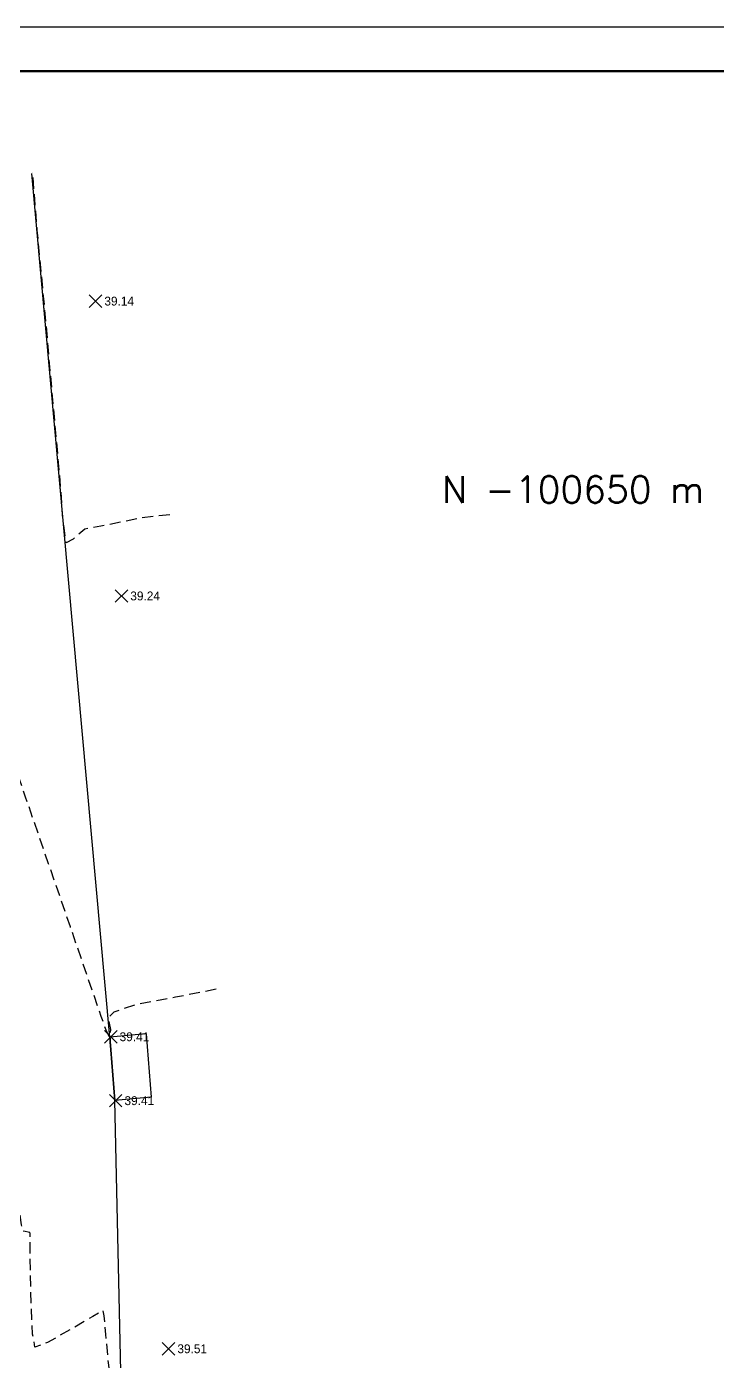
# Model space of a CAD drawing. Header units: metres. Extents: x -84460 to -84291, y -100758 to -100640.
# Drawn here: x -84342.49 to -84326.9, y -100669.63 to -100639.52 of the extents above; entities that cross this region are included whole.
import ezdxf

# ---------------------------------------------------------------- set-up
doc = ezdxf.new("R2010")
doc.units = ezdxf.units.M
doc.header["$MEASUREMENT"] = 0
doc.linetypes.add('DASHED2', pattern=[0.375, 0.25, -0.125])
doc.layers.get('0').update_dxf_attribs({"color": 35})
doc.layers.add('CONT-MNR', color=35, linetype='DASHED2', lineweight=25)
for name, color, linetype in [('Estrada', 7, 'Continuous'), ('LEGENDA', 7, 'Continuous'), ('Telecomunicaoes', 4, 'Continuous')]:
    doc.layers.add(name, color=color, linetype=linetype)
doc.styles.add('5mm', font='simplex', dxfattribs={"height": 4.999999999999999})

msp = doc.modelspace()

# ---------------------------------------------------------------- linework, layer by layer
at = {"linetype": 'Continuous'}
for p, q in [((-84340.7936, -100645.5681, 39.14), (-84341.07639999999, -100645.8509, 39.14)), ((-84340.7936, -100645.8509, 39.14), (-84341.07639999999, -100645.5681, 39.14)), ((-84340.20860000001, -100652.2206), (-84340.4914, -100652.5034)), ((-84340.20860000001, -100652.5034), (-84340.4914, -100652.2206)), ((-84340.4496, -100662.1666), (-84340.7324, -100662.4494)), ((-84340.4496, -100662.4494), (-84340.7324, -100662.1666)), ((-84340.3396, -100663.6086), (-84340.6224, -100663.8914)), ((-84340.3396, -100663.8914), (-84340.6224, -100663.6086)), ((-84339.1456, -100669.2066), (-84339.42839999999, -100669.4894)), ((-84339.1456, -100669.4894), (-84339.42839999999, -100669.2066))]:
    msp.add_line(p, q, dxfattribs=at)
at = {"layer": 'CONT-MNR', "flags": 128}
for points, elevation in [([(-84339.25780569536, -100650.5278659194), (-84339.88468163538, -100650.6000405945), (-84340.81541209786, -100650.7861363384), (-84341.17385066557, -100650.8509462358), (-84341.17385066557, -100650.8509462358), (-84341.17385066557, -100650.8509462358), (-84341.44114135002, -100651.0761135814), (-84341.59602020672, -100651.165238856), (-84341.59602020672, -100651.165238856), (-84341.678536025, -100650.5384876908), (-84341.71669431492, -100649.9471487053), (-84341.71669431492, -100649.9471487053), (-84341.71669431492, -100649.9471487053), (-84341.71669431492, -100649.9471487053), (-84341.71669431492, -100649.9471487053), (-84341.71669431492, -100649.9471487053), (-84342.08044236108, -100645.8724422817), (-84342.08044236108, -100645.8724422817), (-84342.08044236108, -100645.8724422817), (-84342.08044236108, -100645.8724422817), (-84342.08044236108, -100645.8724422817), (-84342.08044236108, -100645.8724422817), (-84342.08044236108, -100645.8724422817), (-84342.24842178951, -100644.1068080164), (-84342.35335708673, -100642.8144365439), (-84342.35335708673, -100642.8144365439), (-84342.35335708673, -100642.8144365439), (-84342.35335708673, -100642.8144365439), (-84342.35335708673, -100642.8144365439), (-84342.35335708673, -100642.8144365439)], 39.20000000000004), ([(-84338.21049069885, -100661.2345266944), (-84339.12815206156, -100661.4156282437), (-84340.03565573892, -100661.5849586053), (-84340.518441059, -100661.7497383631), (-84340.60968914356, -100661.8405109332), (-84340.63789309702, -100661.9540365221), (-84340.5983628186, -100662.1464861993), (-84340.60867476667, -100662.3156737035), (-84340.60227404999, -100662.4179872314), (-84340.59675745315, -100662.5091350266), (-84340.60626693661, -100662.420397601), (-84340.61020479043, -100662.3695539348), (-84340.61478319851, -100662.3181158103), (-84340.65474439104, -100662.24229096), (-84340.69759485847, -100662.1607586369), (-84340.80482687325, -100661.8503113663), (-84341.08987183549, -100661.023519753), (-84341.50276147283, -100659.8256351769), (-84341.99352751294, -100658.401909018), (-84342.51220168348, -100656.8975926564), (-84343.00881571212, -100655.4579374721), (-84343.43340132652, -100654.2281948451), (-84343.73599025432, -100653.3536161553), (-84343.8666142232, -100652.9794527829), (-84344.00640318842, -100652.6202104342), (-84344.2321253595, -100652.0508374495), (-84344.4422150904, -100651.5239794584), (-84344.53510673503, -100651.2922820905), (-84344.53159628673, -100651.3468357745), (-84344.56796047176, -100651.2782671495), (-84344.5726711014, -100651.1768196181), (-84344.5778720252, -100651.0632043969), (-84344.59649088103, -100650.8577918456), (-84344.64286129385, -100650.3499983971), (-84344.7046645362, -100649.6747531174), (-84344.76958188061, -100648.9669850722), (-84344.82529459962, -100648.3616233274), (-84344.85948396582, -100647.9935969489), (-84344.89518277398, -100647.6226235546), (-84344.95480676965, -100647.0086284358), (-84345.02511165143, -100646.2868521688), (-84345.09285311791, -100645.5925353295), (-84345.14478686769, -100645.0609184942), (-84345.1676685994, -100644.827242239), (-84345.18643292558, -100644.6428731197), (-84345.21337035959, -100644.379147889), (-84345.2280933178, -100644.2323850987), (-84345.23115053098, -100644.1083407775), (-84345.24191558559, -100643.9934111388), (-84345.4195349105, -100644.0002420346), (-84345.79850502509, -100644.0256917305), (-84346.17521234647, -100644.0531451684), (-84346.34604329173, -100644.0659872904), (-84346.35434191827, -100644.0639532689)], 39.40000000000004), ([(-84337.14559291485, -100673.8212980727), (-84337.76026032116, -100673.9882279616), (-84338.68186597522, -100674.2284519399), (-84339.71403830075, -100674.3060553749), (-84339.71403830075, -100674.3060553749), (-84339.71403830075, -100674.3060553749), (-84339.71403830075, -100674.3060553749), (-84339.71403830075, -100674.3060553749), (-84339.72954420112, -100674.3084576362), (-84339.78926811357, -100674.2997456375), (-84339.92594688045, -100674.2627880266), (-84340.12696731219, -100674.196642003), (-84340.2603040438, -100674.1462583903), (-84340.26731899561, -100674.0578235537), (-84340.26983843472, -100673.9732022031), (-84340.27176588852, -100673.8925524838), (-84340.27486810446, -100673.7549504794), (-84340.27951213959, -100673.5922980347), (-84340.3047182308, -100673.3141086863), (-84340.3683061934, -100672.6211304107), (-84340.45495682395, -100671.6794582654), (-84340.54935091895, -100670.6551873078), (-84340.6361692749, -100669.7144125956), (-84340.70009268835, -100669.0232291862), (-84340.72580195576, -100668.7477321372), (-84340.7416615296, -100668.6068947241), (-84340.76607088008, -100668.4819815514), (-84340.99712349457, -100668.6164276901), (-84341.49896900247, -100668.9148906797), (-84342.01814114508, -100669.2033136406), (-84342.30117366367, -100669.3076396931), (-84342.35352222921, -100669.0165297404), (-84342.38546833492, -100668.3750041565), (-84342.40250008329, -100667.6209900855), (-84342.40907514958, -100667.0966741587), (-84342.41173775781, -100666.8294030098), (-84342.41309107299, -100666.7397572136), (-84342.41377291793, -100666.7272050579), (-84342.41966380073, -100666.7246409245), (-84342.45091486965, -100666.7173675964), (-84342.51999925019, -100666.7040286709), (-84342.57946292785, -100666.6899238435), (-84342.60380802059, -100666.5483165168), (-84342.64377233337, -100666.2892842356), (-84342.66943037463, -100666.140634332), (-84342.74897463502, -100666.0514443511), (-84342.82210074252, -100665.9746622741), (-84342.78014572502, -100665.9339509693), (-84342.81812853714, -100665.834444583), (-84342.8614662566, -100665.7210853878), (-84342.9370421001, -100665.494543427), (-84343.1142778033, -100664.959279478), (-84343.33134350361, -100664.2965835639), (-84343.5264093384, -100663.6877457077), (-84343.63764544505, -100663.3140559325), (-84343.7162514306, -100662.9214378091), (-84343.83329769828, -100662.2681909648), (-84343.95676057982, -100661.5541695079), (-84344.03863094194, -100661.0734965819), (-84344.07941546083, -100660.8329603407), (-84344.0929440843, -100660.7537131744), (-84344.09484151128, -100660.7432191883), (-84344.09494220784, -100660.7513960488), (-84344.09308795635, -100660.7939515682), (-84344.09238461725, -100660.8216639568), (-84344.1191955898, -100660.7723512732), (-84344.14543155415, -100660.7216381891), (-84344.1483866441, -100660.6575180909), (-84344.16658535127, -100660.4237951352), (-84344.2129588121, -100659.8408111608), (-84344.2753428623, -100659.0833779152), (-84344.34157333756, -100658.3263071457), (-84344.38915282539, -100657.838385007), (-84344.4175974282, -100657.599858595), (-84344.43165317175, -100657.5224922977), (-84344.43691690608, -100657.5125000241), (-84344.43987853678, -100657.5260411808), (-84344.4428917091, -100657.6290828827), (-84344.44084509482, -100657.9531946151), (-84344.42784382659, -100658.6448573762), (-84344.39933604805, -100659.8044158016), (-84344.36272355476, -100661.1334574834), (-84344.32391343008, -100662.4624049896), (-84344.28881275735, -100663.6216808878), (-84344.26737258461, -100664.3129820141), (-84344.25715078153, -100664.6367434128), (-84344.25383477545, -100664.7395138887), (-84344.25336810118, -100664.7529081312), (-84344.24754305287, -100664.7539863914), (-84344.21826009837, -100664.7582755808), (-84344.1990499736, -100664.7613460123), (-84344.19591138158, -100664.8569926406), (-84344.24329427577, -100664.9328098715), (-84344.29641100758, -100665.0142736647), (-84344.41538660378, -100665.1285644024), (-84344.66995169848, -100665.3763297845), (-84344.92584911792, -100665.6394409306), (-84345.04882168827, -100665.7997689603), (-84344.97167011538, -100666.0238961142), (-84344.80516959784, -100666.3586818588), (-84344.6937824554, -100666.57597333), (-84344.6145811405, -100666.7606362707), (-84344.50250825158, -100667.0291689544), (-84344.43883132748, -100667.2008673128), (-84344.4337615808, -100667.3482710321), (-84344.4368736837, -100667.5628731908), (-84344.43848036422, -100667.6923998099), (-84344.41385251681, -100667.844150441), (-84344.39932027177, -100667.991446039), (-84344.4876204025, -100668.0740639416), (-84344.64434328541, -100668.2055618358), (-84344.7404797019, -100668.3022784371), (-84344.75098591878, -100668.5637842436), (-84344.75593307787, -100669.1478996672), (-84344.7565761407, -100669.8466116618), (-84344.75417006877, -100670.4519071814), (-84344.74996982356, -100670.75577318), (-84344.72777574051, -100670.9777506142), (-84344.68653750455, -100671.3300479373), (-84344.64672484297, -100671.6565135149), (-84344.62880748307, -100671.8009957129), (-84344.62274906632, -100671.8701940873), (-84344.61669064958, -100671.9393924618), (-84344.57597597028, -100672.0772704761), (-84344.52764976384, -100672.2426388764), (-84344.48729216319, -100672.3870149661), (-84344.42291810669, -100672.628929517), (-84344.38806146887, -100672.7971853373), (-84344.42675142917, -100672.9898466042), (-84344.50984145288, -100673.3450738322), (-84344.58279182087, -100673.6960437927), (-84344.59106281401, -100673.8759332568), (-84344.41478345498, -100673.8446428231), (-84344.07599674753, -100673.7293667095), (-84343.73303394436, -100673.614222116), (-84343.54422629808, -100673.5833262426), (-84343.48942556028, -100673.8061414488), (-84343.42627490296, -100674.2961031387), (-84343.36516449963, -100674.8797275467), (-84343.31648452375, -100675.3835309076), (-84343.2906251488, -100675.6340294559), (-84343.24074569717, -100675.8710606602), (-84343.16483904392, -100676.2170266227), (-84343.11857432476, -100676.454326969), (-84343.1089291782, -100676.6841528787), (-84343.09695702838, -100677.1408711314), (-84343.0849055379, -100677.6741238572), (-84343.07502236933, -100678.1335531858), (-84343.06955518524, -100678.3688012473), (-84343.05910759846, -100678.6327516861), (-84343.04269212521, -100679.018574353), (-84343.03014984123, -100679.2824169638), (-84343.00477478698, -100679.6129680667), (-84342.94674747023, -100680.3506610392), (-84342.87222666388, -100681.2969081088), (-84342.79737114081, -100682.2531215028), (-84342.73833967389, -100683.0207134488), (-84342.71129103603, -100683.401096174), (-84342.70345899335, -100683.7522316885), (-84342.69638447919, -100684.307677721), (-84342.68918056878, -100684.8631133627), (-84342.68096033725, -100685.214217705), (-84342.6496687556, -100685.6091603485), (-84342.57479252772, -100686.5006069022), (-84342.47129337868, -100687.7197328854), (-84342.35413303357, -100689.0977138175), (-84342.23827321747, -100690.4657252177), (-84342.13867565546, -100691.6549426055), (-84342.08076070804, -100692.3641347756), (-84342.05504678005, -100692.6980311961), (-84342.04813875059, -100692.8060852495), (-84342.048114194, -100692.8216974206), (-84342.05967493074, -100692.8325903748), (-84342.11478930984, -100692.8650051269), (-84342.23199873263, -100692.9223855225), (-84342.32550427693, -100692.9653627239), (-84342.33019570497, -100693.033857573), (-84342.57398565034, -100693.0650215956), (-84343.15450080298, -100693.1384501909), (-84343.84725851883, -100693.2259542983), (-84344.33142700022, -100693.2871489042), (-84344.57827187293, -100693.3184349375), (-84344.66052506682, -100693.3289525004), (-84344.67157106394, -100693.3304328067), (-84344.67353518953, -100693.3370949558), (-84344.68170226991, -100693.3703161433), (-84344.68683239682, -100693.3926570571), (-84344.66826918151, -100693.5226296502), (-84344.65955173125, -100693.6641227737), (-84344.85754883465, -100693.7035553033), (-84345.21480556442, -100693.7563415831), (-84345.41594350983, -100693.7751392544), (-84345.43591570618, -100693.6395013539), (-84345.44514117681, -100693.4898195214), (-84345.4621442086, -100693.3473696813), (-84345.47912475755, -100693.204918802), (-84345.49433338491, -100693.0503677138), (-84345.50780224486, -100692.9195535265), (-84345.58373575874, -100692.9262016143), (-84345.7435425579, -100693.1103923529), (-84346.03945910351, -100693.451964378), (-84346.20198957645, -100693.6373523007), (-84346.31205860307, -100693.6675564854), (-84346.67249003582, -100693.6982672197), (-84346.67249003582, -100693.6982672197), (-84347.55370391817, -100693.757049199), (-84348.87920710085, -100693.8688319163), (-84350.47131601132, -100694.0141926836), (-84352.22165781666, -100694.1454418863), (-84352.77487731384, -100694.1594011649)], 39.60000000000004)]:
    msp.add_lwpolyline(points, dxfattribs=dict(at, elevation=elevation))
at = {"layer": 'Estrada'}
msp.add_polyline3d([(-84335.6134310979, -100751.2459232972, 1.043999999999997), (-84336.38368215648, -100736.9676923736, -0.394999999999996), (-84336.69469167075, -100730.4228773967, -0.4899999999999949), (-84336.79414054891, -100728.1518970091, 0.5360000000000014), (-84336.8278230137, -100727.4461452882, 0.5310000000000059), (-84340.1175310343, -100680.0685229108, -0.409000000000006), (-84340.14934513184, -100679.3726458648, -0.421999999999997), (-84340.49837456045, -100663.7485481802, -0.6899999999999977), (-84340.61456639488, -100662.3182316216, -0.7180000000000035), (-84342.37206825227, -100642.8269828859, -1.064650830579254)], dxfattribs=at)
at = {"layer": 'LEGENDA', "lineweight": 50}
msp.add_line((-84454.68967699845, -100640.5177052064), (-84292.49681985559, -100640.5177052064), dxfattribs=at)
at = {"layer": 'LEGENDA'}
msp.add_lwpolyline([(-84291.49562937941, -100758.4579433017), (-84459.6956293794, -100758.4579433017), (-84459.6956293794, -100639.5165147302), (-84291.49562937941, -100639.5165147302)], close=True, dxfattribs=at)
at = {"layer": 'Telecomunicaoes'}
for points, elevation in [([(-84339.79339616062, -100662.2374750062), (-84340.615, -100662.318)], 39.402), ([(-84339.79339616062, -100662.2374750062), (-84339.67720432619, -100663.6677915647)], 39.402), ([(-84340.61456639488, -100662.3182316216), (-84340.49837456045, -100663.7485481802)], -0.7180000000000035), ([(-84339.67720432619, -100663.6677915647), (-84340.49880816558, -100663.7483165585)], 39.43000000000001)]:
    msp.add_lwpolyline(points, dxfattribs=dict(at, elevation=elevation))

# ---------------------------------------------------------------- texts
at = {"color": 7, "style": '5mm'}
msp.add_text('N -100650 m', height=0.6, dxfattribs=at).set_placement((-84333.11725850712, -100650.2583077388))
at = {"color": 35, "char_height": 0.2, "attachment_point": 4}
for s, insert in [('39.14', (-84340.735, -100645.7095, 39.14)), ('39.24', (-84340.15000000001, -100652.362)), ('39.41', (-84340.391, -100662.308)), ('39.41', (-84340.281, -100663.75)), ('39.51', (-84339.087, -100669.348))]:
    msp.add_mtext(s, dxfattribs=dict(at, insert=insert))

doc.saveas('drawing.dxf')
